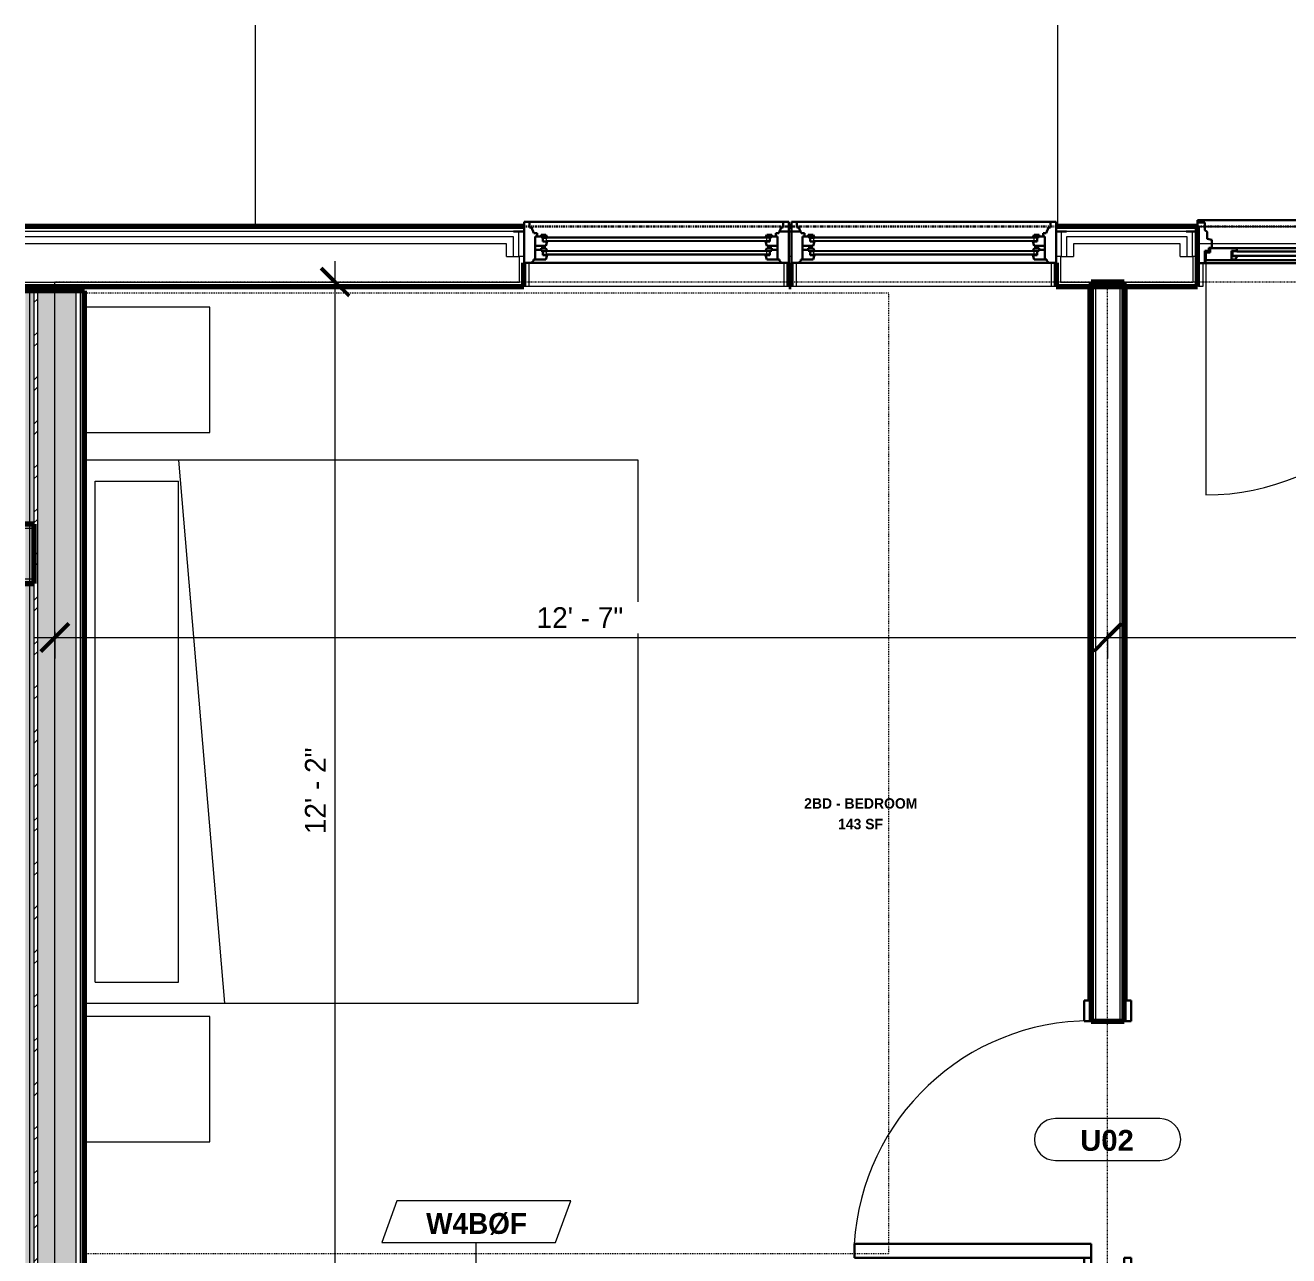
# Model space of a CAD drawing. Header units: inches. Extents: x 2071 to 4741, y -19 to 12114.
# Drawn here: x 4292.4 to 4473.9, y 10674.6 to 10851.4 of the extents above; entities that cross this region are included whole.
import ezdxf

# ---------------------------------------------------------------- set-up
doc = ezdxf.new("R2010")
doc.units = ezdxf.units.IN
doc.header["$MEASUREMENT"] = 0
for name, pattern in [('Dash', [0.25, 0.125, -0.125]), ('Dash 3_32_', [0.1875, 0.09375, -0.09375]), ('Double Dash 3_8_', [1, 0.375, -0.125, 0.125, -0.125, 0.125, -0.125])]:
    doc.linetypes.add(name, pattern=pattern)
for name, color, linetype, lineweight in [('0-4', 10, 'Double Dash 3_8_', 30), ('0-6', 130, 'Continuous', 5), ('0-7', 50, 'Continuous', 9), ('A-ANNO-DIMS', 211, 'Continuous', 9), ('A-ANNO-DIMS-32', 211, 'Continuous', 9), ('A-AREA-IDEN', 2, 'Continuous', 9), ('A-DETL-1', 90, 'Dash 3_32_', 18), ('A-DOOR', 31, 'Continuous', 18), ('A-DOOR-1', 10, 'Continuous', 30), ('A-DOOR-2', 50, 'Continuous', 9), ('A-DOOR-3', 31, 'Continuous', 9), ('A-DOOR-4', 31, 'Continuous', 30), ('A-DOOR-FRAM-1', 50, 'Continuous', 9), ('A-DOOR-FRAM-2', 10, 'Continuous', 30), ('A-DOOR-FRAM-3', 31, 'Continuous', 30), ('A-DOOR-GLAZ-1', 50, 'Continuous', 9), ('A-DOOR-IDEN', 31, 'Continuous', 9), ('A-FLOR-2', 250, 'Continuous', 18), ('A-GLAZ-1', 10, 'Continuous', 30), ('A-GLAZ-2', 50, 'Continuous', 9), ('A-WALL', 113, 'Continuous', 18), ('A-WALL-1', 7, 'Continuous', 70), ('A-WALL-2', 250, 'Continuous', 18), ('A-WALL-3', 113, 'Continuous', 70), ('A-WALL-IDEN', 211, 'Continuous', 9), ('A-WALL-PATT-1', 50, 'Continuous', 9), ('A-WALL-PATT-2', 253, 'Continuous', 9), ('A-WALL-PATT-3', 8, 'Continuous', 9), ('C-PROP-LINE-1', 10, 'Double Dash 3_8_', 30), ('I-FURN', 30, 'Continuous', 9), ('I-FURN-HDLN', 30, 'Dash', 9), ('I-WALL-1', 7, 'Continuous', 70), ('I-WALL-2', 2, 'Continuous', 70)]:
    doc.layers.add(name, color=color, linetype=linetype, lineweight=lineweight)
doc.styles.add('Arial_B', font='arialbd.ttf', dxfattribs={"height": 3})
doc.styles.add('Century Gothic', font='ufonts.com_century-gothic.ttf', dxfattribs={"height": 3})
doc.styles.add('Century Gothic_B', font='GOTHICB.TTF', dxfattribs={"height": 3})
doc.styles.add('Century Gothic_B_1', font='GOTHICB.TTF', dxfattribs={"height": 1.5})
doc.dimstyles.new('OD_1__HACK', dxfattribs={"dimscale": 12, "dimtxt": 3.132505, "dimasz": 0.333333, "dimexe": 0.25, "dimexo": 0.166667, "dimgap": 0.041667, "dimtad": 1, "dimdec": 0, "dimzin": 3, "dimdsep": 46, "dimlunit": 4, "dimtxsty": 'Century Gothic', "dimblk1": 'OBLIQUE', "dimblk2": 'OBLIQUE', "dimsah": 1, "dimcen": 0.09, "dimdle": 0.25, "dimazin": 0, "dimtfac": 1, "dimtdec": 4, "dimtix": 1, "dimtmove": 0, "dimatfit": 3, "dimfxl": 1, "dimtvp": 1, "dimtfill": 1, "dimfrac": 2, "dimtolj": 1, "dimtzin": 0, "dimarcsym": 2})
pattern_1 = [(0, (0, 0), (10.24, 2.56), [0.422, -7.258, 0.422, -7.258, -40.96]), (0, (0, 0), (10.24, 2.56), [-15.36, 0.422, -14.938, 0.422, -7.258, -17.92]), (0, (0, 0), (10.24, 2.56), [-38.4, 0.422, -4.698, 0.422, -12.378]), (120, (3.84, 1.28), (-7.33702503, 7.58810013), [0.422, -7.258, 0.422, -7.258, -40.96]), (120, (3.84, 1.28), (-7.33702503, 7.58810013), [-15.36, 0.422, -14.938, 0.422, -7.258, -17.92]), (120, (3.84, 1.28), (-7.33702503, 7.58810013), [-38.4, 0.422, -4.698, 0.422, -12.378]), (240, (5.12, 6.4), (-2.90297497, -10.14810013), [0.422, -7.258, 0.422, -7.258, -40.96]), (240, (5.12, 6.4), (-2.90297497, -10.14810013), [-15.36, 0.422, -14.938, 0.422, -7.258, -17.92]), (240, (5.12, 6.4), (-2.90297497, -10.14810013), [-38.4, 0.422, -4.698, 0.422, -12.378])]

# ---------------------------------------------------------------- blocks, each defined once
blk = doc.blocks.new('Door-Inswing-Andersen-400_Series-Single - 3_ 0-1_8_ x 7_ 11 1_2_ - 1ST FLOOR-2896445-1ST FLOOR - 2BD B - ADA TYPE B')
at = {"layer": 'A-DOOR-1'}
for p, q in [((-16.87, -0.53), (-16.87, 0.53)), ((-16.87, 0.53), (-12.44, 0.53)), ((-13.19, 0.53), (-13.19, -0.78)), ((-13.19, 0.53), (-13.19, 0.47)), ((-13.19, 0.47), (-12.67, 0.47)), ((-12.67, 0.47), (-12.47, 0.22)), ((-12.47, 0.22), (-12.44, 0.03)), ((12.44, 0.53), (-12.44, 0.53)), ((-12.44, 0.03), (-12.44, -0.03)), ((16.87, 0.53), (12.44, 0.53)), ((12.47, 0.22), (12.44, 0.03)), ((12.44, 0.03), (12.44, -0.03)), ((12.67, 0.47), (12.47, 0.22)), ((13.19, 0.47), (12.67, 0.47)), ((13.19, 0.53), (13.19, -0.78)), ((13.19, 0.53), (13.19, 0.47)), ((16.87, -0.53), (16.87, 0.53)), ((-16.26, -0.54), (-16.87, -0.53)), ((-16.26, -1.19), (-16.26, -0.54)), ((-16.26, -1.19), (-12.44, -1.19)), ((-12.44, -0.03), (-13.19, -0.03)), ((-13.19, -0.78), (-12.44, -0.78)), ((-12.44, -0.87), (-12.47, -1.19)), ((-12.44, -0.78), (-12.44, -0.87)), ((12.44, -1.19), (-12.44, -1.19)), ((12.44, -0.03), (13.19, -0.03)), ((12.44, -0.78), (12.44, -0.87)), ((13.19, -0.78), (12.44, -0.78)), ((12.44, -0.87), (12.47, -1.19)), ((16.26, -1.19), (12.44, -1.19)), ((16.26, -0.54), (16.87, -0.53)), ((16.26, -1.19), (16.26, -0.54))]:
    blk.add_line(p, q, dxfattribs=at)
at = {"layer": 'A-DOOR-2'}
blk.add_line((16.87, 0.53), (16.87, 34.28), dxfattribs=at)
blk.add_arc((16.87, 0.53), 33.75, 90, 180, dxfattribs=at)
at = {"layer": 'A-DOOR-FRAM-1'}
for p, q in [((-17.94, 4.31), (-17.31, 4.31)), ((-17.94, 1), (-17.94, 4.31)), ((-17.31, 4.31), (-17.31, 1)), ((17.31, 4.31), (17.94, 4.31)), ((17.31, 1), (17.31, 4.31)), ((17.94, 4.31), (17.94, 1)), ((-17.31, 1), (-17.94, 1)), ((17.94, 1), (17.31, 1))]:
    blk.add_line(p, q, dxfattribs=at)
at = {"layer": 'A-DOOR-FRAM-2'}
for p, q in [((-18.06, -4.88), (-18.06, 1)), ((-17.69, 1), (-18.06, 1)), ((-18.06, 1), (-17.03, 1)), ((-18.06, 1), (-17.94, 1)), ((-17.31, 1), (17.31, 1)), ((-17.03, 1), (-17.03, -0.78)), ((17.03, 1), (17.03, -0.78)), ((18.06, 1), (17.03, 1)), ((17.94, 1), (18.06, 1)), ((18.06, -4.88), (18.06, 1)), ((-17.03, -0.78), (-16.45, -0.78)), ((-16.45, -0.78), (-16.45, -1.22)), ((-16.45, -1.22), (-16, -1.22)), ((-16, -1.22), (-16, -2.36)), ((16.45, -1.22), (16, -1.22)), ((16, -1.22), (16, -2.36)), ((16.45, -0.78), (16.45, -1.22)), ((17.03, -0.78), (16.45, -0.78)), ((-19.69, -3.56), (-18.06, -3.56)), ((-16.69, -3.51), (-17.03, -3.75)), ((-16, -2.36), (-16.69, -2.51)), ((-16.69, -2.51), (-16.69, -3.51)), ((16, -2.36), (16.69, -2.51)), ((16.69, -2.51), (16.69, -3.51)), ((16.69, -3.51), (17.03, -3.75)), ((19.69, -3.56), (18.06, -3.56)), ((-18.06, -5.22), (-18.06, -4.31)), ((-18.06, -4.88), (-17.03, -4.88)), ((18.06, -5.22), (-18.06, -5.22)), ((-17.03, -3.75), (-17.03, -4.88)), ((17.03, -3.75), (17.03, -4.88)), ((18.06, -4.88), (17.03, -4.88)), ((18.06, -4.31), (18.06, -5.22))]:
    blk.add_line(p, q, dxfattribs=at)
at = {"layer": 'A-DOOR-GLAZ-1'}
for p, q in [((-13.19, -0.19), (-12.44, -0.19)), ((-12.44, -0.63), (-13.19, -0.63)), ((-12.98, -0.63), (-12.98, -0.19)), ((12.44, -0.03), (-12.44, -0.03)), ((12.44, -0.19), (-12.44, -0.19)), ((12.44, -0.63), (-12.44, -0.63)), ((12.44, -0.78), (-12.44, -0.78)), ((13.19, -0.19), (12.44, -0.19)), ((12.44, -0.63), (13.19, -0.63)), ((12.98, -0.63), (12.98, -0.19))]:
    blk.add_line(p, q, dxfattribs=at)
blk = doc.blocks.new('Window-Double_Hung-Andersen-400_Series-Tilt_Wash - DOUBLE HUNG - COTTAGE - 1ST FLOOR-2889437-1ST FLOOR - 2BD B - ADA TYPE B')
at = {"layer": 'A-GLAZ-1'}
for p, q in [((-19.01, 0.94), (19.01, 0.94)), ((-19.01, -4.94), (-19.01, 0.94)), ((-17.67, 0.66), (-18, 0.94)), ((-17.67, 0.66), (-17.67, 0.44)), ((-17.67, 0.44), (-15.86, 0.44)), ((-17.42, -2.87), (-17.42, 0.44)), ((-15.86, 0.44), (-15.7, -0.19)), ((15.86, 0.44), (15.7, -0.19)), ((17.67, 0.44), (15.86, 0.44)), ((17.42, -2.87), (17.42, 0.44)), ((17.67, 0.66), (18, 0.94)), ((17.67, 0.66), (17.67, 0.44)), ((19.01, 0.94), (19.01, -4.94)), ((-17.42, -0.94), (-16.57, -0.94)), ((-17.42, -1.5), (-15.86, -1.5)), ((-16.57, -0.81), (-16.57, -1.16)), ((-15.7, -0.81), (-16.57, -0.81)), ((-15.86, -1.16), (-16.57, -1.16)), ((-16.29, -0.81), (-16.29, -0.19)), ((-15.7, -0.19), (-16.29, -0.19)), ((-15.86, -1.16), (-15.7, -0.81)), ((-15.86, -1.5), (-15.7, -2.13)), ((15.7, -0.19), (16.29, -0.19)), ((15.86, -1.16), (15.7, -0.81)), ((15.7, -0.81), (16.57, -0.81)), ((15.86, -1.5), (15.7, -2.13)), ((15.86, -1.16), (16.57, -1.16)), ((17.42, -1.5), (15.86, -1.5)), ((16.29, -0.81), (16.29, -0.19)), ((16.57, -0.81), (16.57, -1.16)), ((17.42, -0.94), (16.57, -0.94)), ((-19.01, -3.56), (-20.51, -3.56)), ((-17.92, -4.13), (-17.61, -3.31)), ((-17.61, -3.31), (-17.14, -3.31)), ((-17.42, -2.87), (-16.57, -2.87)), ((-17.14, -3.31), (-17.14, -2.87)), ((-16.57, -2.75), (-16.57, -3.09)), ((-15.7, -2.75), (-16.57, -2.75)), ((-15.86, -3.09), (-16.57, -3.09)), ((-16.29, -2.75), (-16.29, -2.13)), ((-15.7, -2.13), (-16.29, -2.13)), ((-15.86, -3.09), (-15.7, -2.75)), ((15.7, -2.13), (16.29, -2.13)), ((15.86, -3.09), (15.7, -2.75)), ((15.7, -2.75), (16.57, -2.75)), ((15.86, -3.09), (16.57, -3.09)), ((16.29, -2.75), (16.29, -2.13)), ((16.57, -2.75), (16.57, -3.09)), ((17.42, -2.87), (16.57, -2.87)), ((17.14, -3.31), (17.14, -2.87)), ((17.61, -3.31), (17.14, -3.31)), ((17.92, -4.13), (17.61, -3.31)), ((19.01, -3.56), (20.51, -3.56)), ((19.01, -4.94), (-19.01, -4.94)), ((-18.2, -4.13), (-17.92, -4.13)), ((-18.2, -4.94), (-18.2, -4.13)), ((18.2, -4.13), (17.92, -4.13)), ((18.2, -4.94), (18.2, -4.13))]:
    blk.add_line(p, q, dxfattribs=at)
at = {"layer": 'A-GLAZ-2'}
for p, q in [((-18.95, 4.31), (18.95, 4.31)), ((-18.95, 0.94), (-18.95, 4.31)), ((-18.32, 0.94), (-18.32, 4.31)), ((18.32, 0.94), (18.32, 4.31)), ((18.95, 4.31), (18.95, 0.94)), ((18.95, 0.94), (-18.95, 0.94)), ((-16.29, -0.31), (-15.7, -0.31)), ((-16.29, -0.69), (-15.7, -0.69)), ((-15.82, -0.69), (-15.82, -0.31)), ((-15.7, -0.19), (15.7, -0.19)), ((-15.7, -0.31), (15.7, -0.31)), ((-15.7, -0.69), (15.7, -0.69)), ((-15.7, -0.81), (15.7, -0.81)), ((16.29, -0.31), (15.7, -0.31)), ((16.29, -0.69), (15.7, -0.69)), ((15.82, -0.69), (15.82, -0.31)), ((-16.29, -2.25), (-15.7, -2.25)), ((-16.29, -2.63), (-15.7, -2.63)), ((-15.82, -2.63), (-15.82, -2.25)), ((-15.7, -2.13), (15.7, -2.13)), ((-15.7, -2.25), (15.7, -2.25)), ((-15.7, -2.63), (15.7, -2.63)), ((-15.7, -2.75), (15.7, -2.75)), ((16.29, -2.25), (15.7, -2.25)), ((16.29, -2.63), (15.7, -2.63)), ((15.82, -2.63), (15.82, -2.25))]:
    blk.add_line(p, q, dxfattribs=at)
blk = doc.blocks.new('Family - ___-2835903-1ST FLOOR - 2BD B - ADA TYPE B')
at = {"layer": 'C-PROP-LINE-1'}
blk.add_line((-2096.82, 10822.49), (-2517.37, 10822.49), dxfattribs=at)
blk = doc.blocks.new('CTR - 1st Phase - Shell_rvt-8-1ST FLOOR - 2BD B - ADA TYPE B')
at = {"layer": 'A-FLOR-2'}
for p, q in [((-2484.32, 10822.49), (-2484.32, 10851.39)), ((-2369.12, 10851.39), (-2369.12, 10822.49)), ((-2312.85, 10819.99), (-2348.97, 10819.99))]:
    blk.add_line(p, q, dxfattribs=at)
at = {"layer": 'A-WALL-1'}
for p, q in [((-2445.74, 10822.49), (-2517.37, 10822.49)), ((-2407.34, 10822.49), (-2407.71, 10822.49)), ((-2348.97, 10822.49), (-2369.31, 10822.49)), ((-2348.97, 10813.86), (-2348.97, 10822.49)), ((-2445.74, 10813.86), (-2445.74, 10817.24)), ((-2407.71, 10817.24), (-2407.71, 10813.86)), ((-2407.34, 10813.86), (-2407.34, 10817.24)), ((-2369.31, 10817.24), (-2369.31, 10813.86)), ((-2517.37, 10813.86), (-2445.74, 10813.86)), ((-2407.71, 10813.86), (-2407.34, 10813.86)), ((-2369.31, 10813.86), (-2348.97, 10813.86))]:
    blk.add_line(p, q, dxfattribs=at)
at = {"layer": 'A-WALL-2'}
for p, q in [((-2348.97, 10822.49), (-2312.85, 10822.49)), ((-2446.49, 10821.74), (-2517.37, 10821.74)), ((-2447.24, 10820.99), (-2517.37, 10820.99)), ((-2447.24, 10818.18), (-2447.24, 10820.99)), ((-2446.49, 10818.18), (-2446.49, 10821.74)), ((-2368.56, 10821.74), (-2368.56, 10818.18)), ((-2349.72, 10821.74), (-2368.56, 10821.74)), ((-2367.81, 10820.99), (-2367.81, 10818.18)), ((-2350.47, 10820.99), (-2367.81, 10820.99)), ((-2350.47, 10818.18), (-2350.47, 10820.99)), ((-2349.72, 10818.18), (-2349.72, 10821.74)), ((-2448.24, 10819.99), (-2517.37, 10819.99)), ((-2448.24, 10818.18), (-2448.24, 10819.99)), ((-2366.81, 10819.99), (-2366.81, 10818.18)), ((-2351.47, 10819.99), (-2366.81, 10819.99)), ((-2351.47, 10818.18), (-2351.47, 10819.99)), ((-2312.85, 10819.99), (-2348.97, 10819.99)), ((-2448.24, 10818.18), (-2447.24, 10818.18)), ((-2447.24, 10818.18), (-2446.49, 10818.18)), ((-2446.49, 10818.18), (-2446.36, 10818.18)), ((-2446.36, 10814.49), (-2446.36, 10818.18)), ((-2445.74, 10818.18), (-2446.36, 10818.18)), ((-2407.34, 10818.18), (-2407.71, 10818.18)), ((-2368.69, 10818.18), (-2369.31, 10818.18)), ((-2368.69, 10818.18), (-2368.56, 10818.18)), ((-2368.69, 10818.18), (-2368.69, 10814.49)), ((-2368.56, 10818.18), (-2367.81, 10818.18)), ((-2367.81, 10818.18), (-2366.81, 10818.18)), ((-2351.47, 10818.18), (-2350.47, 10818.18)), ((-2350.47, 10818.18), (-2349.72, 10818.18)), ((-2349.72, 10818.18), (-2349.6, 10818.18)), ((-2349.6, 10814.49), (-2349.6, 10818.18)), ((-2348.97, 10818.18), (-2349.6, 10818.18)), ((-2517.37, 10814.49), (-2446.36, 10814.49)), ((-2445.67, 10813.86), (-2445.74, 10813.86)), ((-2407.71, 10813.86), (-2407.77, 10813.86)), ((-2407.27, 10813.86), (-2407.34, 10813.86)), ((-2369.31, 10813.86), (-2369.37, 10813.86)), ((-2368.69, 10814.49), (-2349.6, 10814.49))]:
    blk.add_line(p, q, dxfattribs=at)
at = {"layer": '0-4'}
blk.add_blockref('Family - ___-2835903-1ST FLOOR - 2BD B - ADA TYPE B', (0, 0), dxfattribs=at)
at = {"layer": '0-7', "rotation": 180}
for name, p in [('Window-Double_Hung-Andersen-400_Series-Tilt_Wash - DOUBLE HUNG - COTTAGE - 1ST FLOOR-2889437-1ST FLOOR - 2BD B - ADA TYPE B', (-2426.72, 10818.18)), ('Window-Double_Hung-Andersen-400_Series-Tilt_Wash - DOUBLE HUNG - COTTAGE - 1ST FLOOR-2889437-1ST FLOOR - 2BD B - ADA TYPE B', (-2388.32, 10818.18)), ('Door-Inswing-Andersen-400_Series-Single - 3_ 0-1_8_ x 7_ 11 1_2_ - 1ST FLOOR-2896445-1ST FLOOR - 2BD B - ADA TYPE B', (-2330.91, 10818.18))]:
    blk.add_blockref(name, p, dxfattribs=at)
blk = doc.blocks.new('CTR - 1st Phase - Common Walls_rvt-4-1ST FLOOR - 2BD B - ADA TYPE B')
at = {"layer": 'A-WALL-PATT-1'}
h = blk.add_hatch(dxfattribs=at)
h.set_pattern_fill('FP_1', color=256, style=0, pattern_type=2)
h.set_pattern_definition(pattern_1)
h.paths.add_polyline_path([(-2516.75, 10458.16), (-2516.75, 10813.24), (-2517.37, 10813.24), (-2517.37, 10458.16)], flags=0)
h = blk.add_hatch(dxfattribs=at)
h.set_pattern_fill('FP_1', color=256, style=0, pattern_type=2)
h.set_pattern_definition(pattern_1)
h.paths.add_polyline_path([(-2516.75, 10457.54), (-2516.12, 10457.54), (-2516.12, 10813.24), (-2516.75, 10813.24), (-2516.75, 10458.16)], flags=0)
h = blk.add_hatch(dxfattribs=at)
h.set_pattern_fill('FP_1', color=256, style=0, pattern_type=2)
h.set_pattern_definition(pattern_1)
h.paths.add_polyline_path([(-2508.87, 10458.16), (-2508.87, 10813.24), (-2509.5, 10813.24), (-2509.5, 10458.16)], flags=0)
at = {"layer": 'A-WALL-PATT-2'}
h = blk.add_hatch(dxfattribs=at)
h.set_pattern_fill('FP_2', color=256, style=0, pattern_type=2)
h.set_pattern_definition([(161.57, (0.16, 0.16), (-1.279773737, -0.000426766), [0, -9.107, 1.011, 0]), (18.43, (-0.16, 0.16), (-1.279773737, 0.000426766), [0, -9.107, 1.011, 0]), (108.43, (0.16, 0.16), (0.639452382, -3.199964008), [3.035, -7.083]), (71.57, (-0.16, 0.16), (0.639452382, 3.199964008), [3.035, -7.083])])
h.paths.add_polyline_path([(-2515.62, 10457.54), (-2510.12, 10457.54), (-2510.12, 10813.24), (-2515.62, 10813.24), (-2515.62, 10458.16)], flags=0)
at = {"layer": 'A-WALL-PATT-3'}
h = blk.add_hatch(dxfattribs=at)
h.set_pattern_fill('FP_3', color=256, style=0, pattern_type=2)
h.set_pattern_definition([(45, (0, 0), (-3.1678384, 3.1678384), []), (45, (0, 4.8), (-3.1678384, 3.1678384), [])])
h.paths.add_polyline_path([(-2515.62, 10457.54), (-2515.62, 10813.24), (-2516.12, 10813.24), (-2516.12, 10457.54)], flags=0)
at = {"layer": 'A-WALL-2'}
for p, q in [((-2516.75, 10813.24), (-2516.75, 10458.16)), ((-2516.12, 10813.24), (-2516.12, 10458.16)), ((-2515.62, 10813.24), (-2515.62, 10458.16)), ((-2510.12, 10813.24), (-2510.12, 10458.16)), ((-2509.5, 10813.24), (-2509.5, 10458.16))]:
    blk.add_line(p, q, dxfattribs=at)
at = {"layer": 'I-WALL-1'}
for p, q in [((-2508.87, 10813.24), (-2517.37, 10813.24)), ((-2508.87, 10631.42), (-2508.87, 10813.24))]:
    blk.add_line(p, q, dxfattribs=at)
blk = doc.blocks.new('SWING - SINGLE - FLUSH - 2-10 x 6-8 - PRIVACY-3199405-1ST FLOOR - 2BD B - ADA TYPE B')
at = {"layer": 'A-DOOR-3'}
blk.add_arc((17, -2.38), 34.07, 180, 266.6343, dxfattribs=at)
at = {"layer": 'A-DOOR-4'}
for p, q in [((15, -2.38), (15, -36.38)), ((17, -2.38), (15, -2.38)), ((17, -2.38), (17, -36.38)), ((17, -36.38), (15, -36.38))]:
    blk.add_line(p, q, dxfattribs=at)
at = {"layer": 'A-DOOR-FRAM-3'}
for p, q in [((-20, 2.37), (-20, 3.37)), ((-20, 3.37), (-17, 3.37)), ((-17, 2.37), (-20, 2.37)), ((-17, 3.37), (-17, 2.37)), ((17, 2.37), (17, 3.37)), ((17, 3.37), (20, 3.37)), ((20, 2.37), (17, 2.37)), ((20, 3.37), (20, 2.37)), ((-20, -2.38), (-17, -2.38)), ((-20, -3.38), (-20, -2.38)), ((-17, -3.38), (-20, -3.38)), ((-17, -2.38), (-17, -3.38)), ((17, -2.38), (20, -2.38)), ((17, -3.38), (17, -2.38)), ((20, -3.38), (17, -3.38)), ((20, -2.38), (20, -3.38))]:
    blk.add_line(p, q, dxfattribs=at)
blk = doc.blocks.new('Basic Wall _ INT - W4BØF - _5_8 GYP - 2X4 WOOD_BATT_ - 5_8 GYP_ - ___-2695109-1ST FLOOR - 2BD B - ADA TYPE B')
at = {"layer": 'A-WALL'}
for p, q in [((-2364.69, 10711.26), (-2364.69, 10813.86)), ((-2364.4, 10813.86), (-2364.4, 10711.26)), ((-2364.4, 10671.26), (-2364.4, 10671.13)), ((-2364.27, 10671.01), (-2364.32, 10671.05))]:
    blk.add_line(p, q, dxfattribs=at)
at = {"layer": 'A-WALL', "flags": 128}
for points in [[(-2364.4, 10671.13), (-2364.42, 10671.15), (-2364.48, 10671.21), (-2364.52, 10671.25)], [(-2364.32, 10671.05), (-2364.34, 10671.07), (-2364.36, 10671.09), (-2364.37, 10671.11), (-2364.39, 10671.12), (-2364.4, 10671.13), (-2364.4, 10671.13)]]:
    blk.add_lwpolyline(points, dxfattribs=at)
blk = doc.blocks.new('Basic Wall _ INT - W4BØF - _5_8 GYP - 2X4 WOOD_BATT_ - 5_8 GYP_ - ___-2695108-1ST FLOOR - 2BD B - ADA TYPE B')
at = {"layer": 'A-WALL'}
for p, q in [((-2359.4, 10711.26), (-2359.4, 10813.86)), ((-2359.11, 10711.26), (-2359.11, 10813.86)), ((-2359.4, 10666.76), (-2359.4, 10671.26)), ((-2359.11, 10666.76), (-2359.11, 10671.26)), ((-2359.48, 10666.76), (-2359.52, 10666.76)), ((-2359.46, 10666.76), (-2359.48, 10666.76)), ((-2359.44, 10666.76), (-2359.46, 10666.76)), ((-2359.42, 10666.76), (-2359.44, 10666.76)), ((-2359.4, 10666.76), (-2359.42, 10666.76)), ((-2359.11, 10666.76), (-2359.4, 10666.76))]:
    blk.add_line(p, q, dxfattribs=at)
blk = doc.blocks.new('Bed-Standard - King 78_ x 80_-1242963-1ST FLOOR - 2BD B - ADA TYPE B')
at = {"layer": 'I-FURN'}
for p, q in [((-28.31, 37.73), (-28.31, -41.8)), ((49.69, -41.8), (49.69, 37.73)), ((-25.31, 36.2), (-25.31, 24.2)), ((-25.31, 36.2), (46.69, 36.2)), ((46.69, 36.2), (46.69, 24.2)), ((49.69, 24.2), (-28.31, 17.63)), ((-25.31, 24.2), (46.69, 24.2)), ((-28.31, -41.8), (49.69, -41.8))]:
    blk.add_line(p, q, dxfattribs=at)
at = {"layer": 'I-FURN-HDLN'}
for p, q in [((-64.31, 37.73), (-64.31, -77.8)), ((73.69, -77.8), (73.69, 37.73)), ((-64.31, -77.8), (73.69, -77.8))]:
    blk.add_line(p, q, dxfattribs=at)
blk = doc.blocks.new('Table-Night Stand - 18_ x 18_ x 24_-1352623-1ST FLOOR - 2BD B - ADA TYPE B')
at = {"layer": 'I-FURN'}
for p, q in [((18.15, 18), (0.15, 18)), ((0.15, 18), (0.15, 0)), ((18.15, 0), (18.15, 18)), ((0.15, 0), (18.15, 0))]:
    blk.add_line(p, q, dxfattribs=at)
blk = doc.blocks.new('Door Tag - Type Mark-2601225-1ST FLOOR - 2BD B - ADA TYPE B')
at = {"layer": 'A-DOOR-IDEN'}
for p, q in [((0.234375, 0.09375), (-0.234375, 0.09375)), ((-0.234375, -0.09375), (0.234375, -0.09375))]:
    blk.add_line(p, q, dxfattribs=at)
for centre, start, end in [((-0.234375, 0), 90, 270), ((0.234375, 0), 270, 90)]:
    blk.add_arc(centre, 0.09375, start, end, dxfattribs=at)
blk = doc.blocks.new('DIMBLOCK117-1ST FLOOR - 2BD B - ADA TYPE B')
at = {"layer": 'A-ANNO-DIMS-32', "lineweight": 50}
for p, q in [((4296.67, 10763.41), (4298.67, 10765.41)), ((4447.89, 10763.41), (4449.89, 10765.41)), ((4296.67, 10763.41), (4294.67, 10761.41)), ((4447.89, 10763.41), (4445.89, 10761.41))]:
    blk.add_line(p, q, dxfattribs=at)
at = {"layer": 'A-ANNO-DIMS-32'}
for p, q in [((4296.67, 10764.24), (4296.67, 10760.41)), ((4296.67, 10763.41), (4296.67, 10764.24)), ((4447.89, 10764.24), (4447.89, 10760.41)), ((4447.89, 10763.41), (4447.89, 10764.24)), ((4293.67, 10763.41), (4447.89, 10763.41))]:
    blk.add_line(p, q, dxfattribs=at)
at = {"layer": 'A-ANNO-DIMS-32', "color": 0, "insert": (4365.87, 10767.76), "char_height": 3, "width": 15.394, "attachment_point": 1, "line_spacing_factor": 0.984502, "style": 'Century Gothic', "bg_fill": 3, "box_fill_scale": 1.25, "bg_fill_color": 256, "bg_fill_true_color": 13158600, "bg_fill_transparency": 0}
blk.add_mtext('12\' - 7"', dxfattribs=at)
blk = doc.blocks.new('_Oblique')
at = {"color": 0, "linetype": 'ByBlock', "lineweight": -2}
blk.add_line((-0.5, -0.5), (0.5, 0.5), dxfattribs=at)
blk = doc.blocks.new('DIMBLOCK118-1ST FLOOR - 2BD B - ADA TYPE B')
at = {"layer": 'A-ANNO-DIMS-32', "lineweight": 50}
for p, q in [((4447.89, 10763.41), (4449.89, 10765.41)), ((4704.97, 10763.41), (4706.97, 10765.41)), ((4447.89, 10763.41), (4445.89, 10761.41)), ((4704.97, 10763.41), (4702.97, 10761.41))]:
    blk.add_line(p, q, dxfattribs=at)
at = {"layer": 'A-ANNO-DIMS-32'}
for p, q in [((4447.89, 10764.24), (4447.89, 10760.41)), ((4447.89, 10763.41), (4447.89, 10764.24)), ((4704.97, 10764.24), (4704.97, 10760.41)), ((4704.97, 10763.41), (4704.97, 10764.24)), ((4447.89, 10763.41), (4707.97, 10763.41))]:
    blk.add_line(p, q, dxfattribs=at)
at = {"layer": 'A-ANNO-DIMS-32', "color": 0, "insert": (4570.02, 10767.76), "char_height": 3, "width": 15.394, "attachment_point": 1, "line_spacing_factor": 0.984502, "style": 'Century Gothic', "bg_fill": 3, "box_fill_scale": 1.25, "bg_fill_color": 256, "bg_fill_true_color": 13158600, "bg_fill_transparency": 0}
blk.add_mtext('21\' - 5"', dxfattribs=at)
blk = doc.blocks.new('DIMBLOCK142-1ST FLOOR - 2BD B - ADA TYPE B')
at = {"layer": 'A-ANNO-DIMS-32'}
for p, q in [((4336.93, 10668.63), (4336.93, 10817.49)), ((4336.11, 10814.49), (4339.93, 10814.49)), ((4336.93, 10814.49), (4336.11, 10814.49)), ((4336.11, 10668.63), (4339.93, 10668.63)), ((4336.93, 10668.63), (4336.11, 10668.63))]:
    blk.add_line(p, q, dxfattribs=at)
at = {"layer": 'A-ANNO-DIMS-32', "lineweight": 50}
for p, q in [((4336.93, 10814.49), (4334.93, 10816.49)), ((4336.93, 10814.49), (4338.93, 10812.49)), ((4336.93, 10668.63), (4334.93, 10670.63)), ((4336.93, 10668.63), (4338.93, 10666.63))]:
    blk.add_line(p, q, dxfattribs=at)
at = {"layer": 'A-ANNO-DIMS-32', "color": 0, "insert": (4332.59, 10735.15), "char_height": 3, "width": 15.394, "attachment_point": 1, "rotation": 90, "line_spacing_factor": 0.984502, "style": 'Century Gothic', "bg_fill": 3, "box_fill_scale": 1.25, "bg_fill_color": 256, "bg_fill_true_color": 13158600, "bg_fill_transparency": 0}
blk.add_mtext('12\' - 2"', dxfattribs=at)
blk = doc.blocks.new('Wall Tag - ONE-2663183-1ST FLOOR - 2BD B - ADA TYPE B')
at = {"layer": 'A-WALL-IDEN'}
for p, q in [((-0.3561, 0.0937), (-0.4244, -0.0937)), ((0.4244, 0.0937), (-0.3561, 0.0937)), ((0.3561, -0.0937), (0.4244, 0.0937)), ((-0.4244, -0.0937), (0.3561, -0.0937))]:
    blk.add_line(p, q, dxfattribs=at)

msp = doc.modelspace()

# ---------------------------------------------------------------- linework, layer by layer
at = {"layer": 'A-DETL-1'}
for p, q in [((4292.42, 10814.49), (4296.67, 10814.49)), ((4296.67, 10457.54), (4296.67, 10814.49)), ((4704.97, 10814.49), (4296.67, 10814.49)), ((4296.67, 10455.44), (4296.67, 10814.49)), ((4447.89, 10656.94), (4447.89, 10814.49))]:
    msp.add_line(p, q, dxfattribs=at)
at = {"layer": 'A-WALL'}
for p, q in [((4449.64, 10813.86), (4446.14, 10813.86)), ((4446.14, 10813.86), (4446.14, 10708.26)), ((4449.64, 10813.86), (4449.64, 10708.26)), ((4293.69, 10779.05), (4292.42, 10779.05)), ((4293.69, 10771.8), (4292.42, 10771.8))]:
    msp.add_line(p, q, dxfattribs=at)
at = {"layer": 'A-WALL-3'}
for p, q in [((4450.27, 10814.49), (4445.52, 10814.49)), ((4445.52, 10814.49), (4445.52, 10708.26)), ((4450.27, 10708.26), (4450.27, 10814.49)), ((4445.52, 10708.26), (4450.27, 10708.26))]:
    msp.add_line(p, q, dxfattribs=at)
at = {"layer": 'A-WALL-IDEN'}
msp.add_line((4357.21, 10668.63), (4357.21, 10676.45), dxfattribs=at)
at = {"layer": 'I-WALL-2'}
for p, q in [((4293.69, 10779.68), (4292.42, 10779.68)), ((4293.69, 10771.18), (4293.69, 10779.68)), ((4292.42, 10771.18), (4293.69, 10771.18))]:
    msp.add_line(p, q, dxfattribs=at)

# ---------------------------------------------------------------- block references
at = {"layer": '0-6'}
for name in ['CTR - 1st Phase - Shell_rvt-8-1ST FLOOR - 2BD B - ADA TYPE B', 'CTR - 1st Phase - Common Walls_rvt-4-1ST FLOOR - 2BD B - ADA TYPE B']:
    msp.add_blockref(name, (6809.79, 0), dxfattribs=at)
at = {"layer": 'A-DOOR', "rotation": 270.000000000003}
msp.add_blockref('SWING - SINGLE - FLUSH - 2-10 x 6-8 - PRIVACY-3199405-1ST FLOOR - 2BD B - ADA TYPE B', (4447.89, 10691.26), dxfattribs=at)
at = {"layer": 'A-DOOR-IDEN', "xscale": 31.99999999999999, "yscale": 31.99999999999999, "zscale": 31.99999999999999}
msp.add_blockref('Door Tag - Type Mark-2601225-1ST FLOOR - 2BD B - ADA TYPE B', (4447.89, 10691.26), dxfattribs=at)
msp.add_blockref('Door Tag - Type Mark-2601225-1ST FLOOR - 2BD B - ADA TYPE B', (4447.89, 10691.26), dxfattribs=at)
at = {"layer": 'A-WALL'}
for name in ['Basic Wall _ INT - W4BØF - _5_8 GYP - 2X4 WOOD_BATT_ - 5_8 GYP_ - ___-2695109-1ST FLOOR - 2BD B - ADA TYPE B', 'Basic Wall _ INT - W4BØF - _5_8 GYP - 2X4 WOOD_BATT_ - 5_8 GYP_ - ___-2695108-1ST FLOOR - 2BD B - ADA TYPE B']:
    msp.add_blockref(name, (6809.79, 0), dxfattribs=at)
at = {"layer": 'A-WALL-IDEN', "xscale": 31.99999999999999, "yscale": 31.99999999999999, "zscale": 31.99999999999999}
msp.add_blockref('Wall Tag - ONE-2663183-1ST FLOOR - 2BD B - ADA TYPE B', (4357.21, 10679.45), dxfattribs=at)
at = {"layer": 'I-FURN', "rotation": 89.99999999995501}
for name, p in [('Bed-Standard - King 78_ x 80_-1242963-1ST FLOOR - 2BD B - ADA TYPE B', (4338.65, 10739.18)), ('Table-Night Stand - 18_ x 18_ x 24_-1352623-1ST FLOOR - 2BD B - ADA TYPE B', (4318.94, 10792.72)), ('Table-Night Stand - 18_ x 18_ x 24_-1352623-1ST FLOOR - 2BD B - ADA TYPE B', (4318.94, 10690.79))]:
    msp.add_blockref(name, p, dxfattribs=at)

# ---------------------------------------------------------------- texts
at = {"layer": 'A-AREA-IDEN', "char_height": 1.5, "attachment_point": 1, "style": 'Century Gothic_B_1'}
for s, insert, width in [('2BD - BEDROOM', (4404.3, 10740.31), 18.887), ('143 SF', (4409.17, 10737.35), 7.07)]:
    msp.add_mtext(s, dxfattribs=dict(at, insert=insert, width=width))
at = {"layer": 'A-DOOR-IDEN', "insert": (4443.96, 10692.64), "char_height": 3, "width": 9.393, "attachment_point": 1, "style": 'Arial_B'}
msp.add_mtext('U02', dxfattribs=at)
msp.add_mtext('U02', dxfattribs=at)
at = {"layer": 'A-WALL-IDEN', "insert": (4350, 10680.7), "char_height": 3, "width": 17.372, "attachment_point": 1, "style": 'Century Gothic_B'}
msp.add_mtext('W4BØF', dxfattribs=at)

# ---------------------------------------------------------------- next in the draw order: dimensions: what is measured, and where the dimension line sits
at = {"layer": 'A-ANNO-DIMS'}
dim = msp.add_linear_dim(base=(4447.89, 10763.41), p1=(4296.67, 10766.24), p2=(4447.89, 10766.24), dimstyle='OD_1__HACK', override={"dimpost": '<>', "dimfxl": 151.225}, dxfattribs=at)
dim.commit()
dim.dimension.update_dxf_attribs({"geometry": 'DIMBLOCK117-1ST FLOOR - 2BD B - ADA TYPE B', "text_midpoint": (4372.28, 10765.49)})

# ---------------------------------------------------------------- next in the draw order: dimensions: what is measured, and where the dimension line sits
dim = msp.add_linear_dim(base=(4336.93, 10814.49), p1=(4334.11, 10668.63), p2=(4334.11, 10814.49), angle=90, dimstyle='OD_1__HACK', override={"dimpost": '<>', "dimfxl": 145.857307}, dxfattribs=at)
dim.commit()
dim.dimension.update_dxf_attribs({"geometry": 'DIMBLOCK142-1ST FLOOR - 2BD B - ADA TYPE B', "text_midpoint": (4334.9, 10741.56)})
dim = msp.add_linear_dim(base=(4704.97, 10763.41), p1=(4447.89, 10766.24), p2=(4704.97, 10766.24), dimstyle='OD_1__HACK', override={"dimpost": '<>', "dimfxl": 257.075}, dxfattribs=at)
dim.commit()
dim.dimension.update_dxf_attribs({"geometry": 'DIMBLOCK118-1ST FLOOR - 2BD B - ADA TYPE B', "text_midpoint": (4576.43, 10765.49)})

doc.saveas('drawing.dxf')
